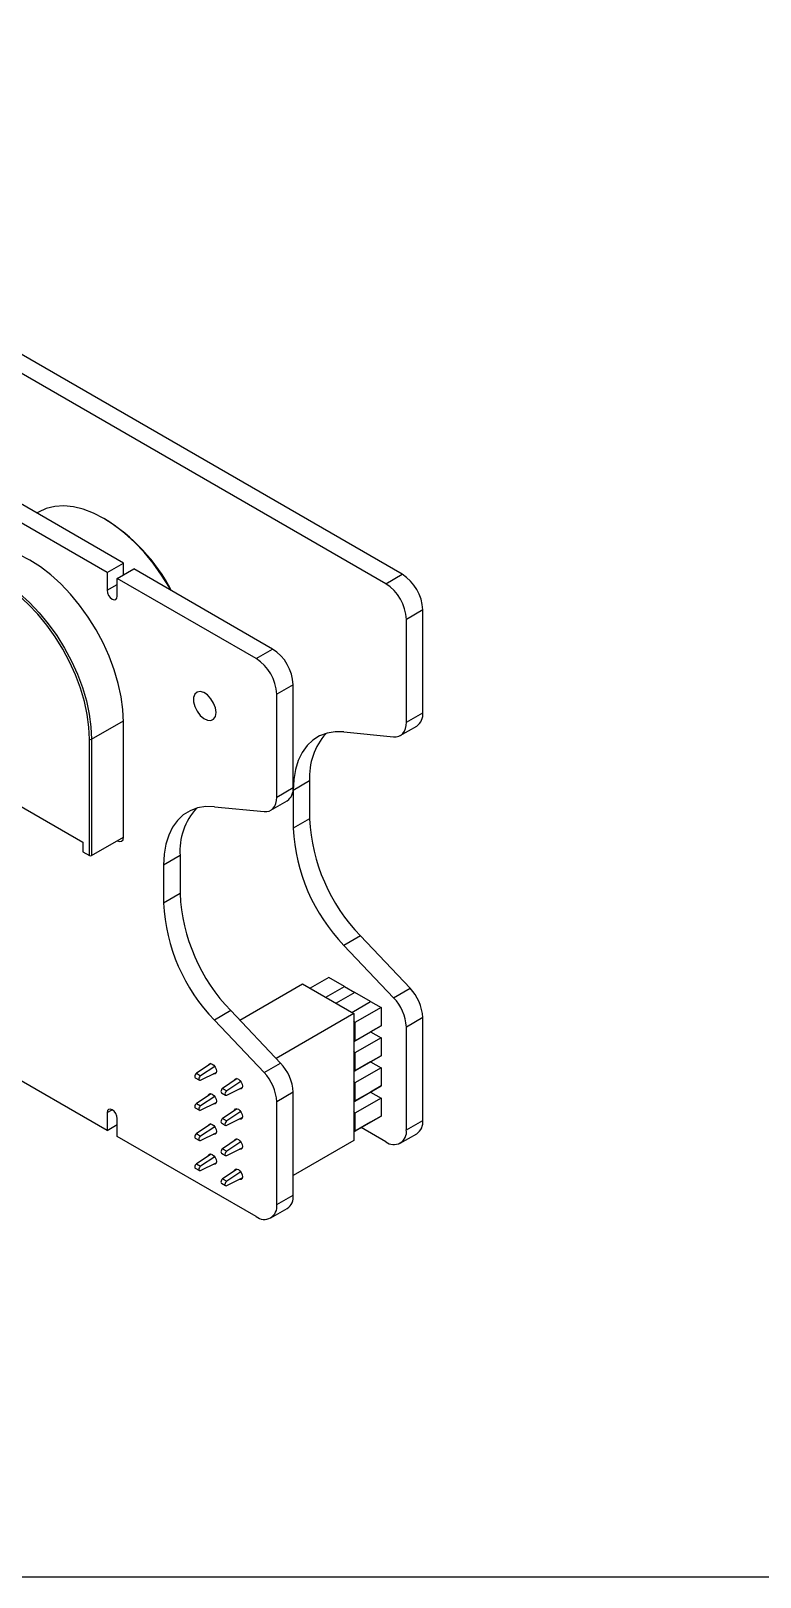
# Model space of a CAD drawing. Header units: millimetres. Extents: x 19 to 791, y 68 to 276.
# Drawn here: x 100.5 to 150.6, y 67.9 to 174.2 of the extents above; entities that cross this region are included whole.
import ezdxf

# ---------------------------------------------------------------- set-up
doc = ezdxf.new("R2010")
doc.units = ezdxf.units.MM
doc.header["$LTSCALE"] = 5
doc.linetypes.add('SLD-Solid', pattern=[0])

msp = doc.modelspace()

# ---------------------------------------------------------------- linework, layer by layer
at = {"color": 7, "linetype": 'SLD-Solid', "lineweight": 25}
for p, q in [((124.889, 136.181), (64.078, 171.286)), ((126.021, 136.834), (65.21, 171.939)), ((106.858, 137.609), (66.553, 160.877)), ((105.727, 136.956), (65.422, 160.224)), ((101.015, 141.116), (100.899, 141.049)), ((105.727, 136.956), (106.858, 137.609)), ((106.434, 136.548), (107.565, 137.201)), ((106.858, 136.793), (106.858, 137.609)), ((117.111, 131.69), (107.565, 137.201)), ((105.727, 136.956), (105.727, 135.731)), ((106.434, 135.323), (106.434, 136.548)), ((115.98, 131.037), (106.434, 136.548)), ((124.889, 136.181), (126.021, 136.834)), ((127.435, 134.384), (126.304, 133.731)), ((127.435, 127.31), (127.435, 134.384)), ((126.304, 126.657), (126.304, 133.731)), ((115.98, 131.037), (117.111, 131.69)), ((118.525, 129.241), (117.394, 128.588)), ((118.525, 122.167), (118.525, 129.241)), ((117.394, 121.514), (117.394, 128.588)), ((106.858, 118.748), (106.858, 126.668)), ((126.304, 126.657), (127.435, 127.31)), ((104.525, 117.482), (104.525, 125.484)), ((104.666, 125.484), (104.666, 117.482)), ((122.018, 125.99), (125.431, 125.652)), ((125.889, 125.741), (127.021, 126.394)), ((92.398, 125.136), (104.065, 118.401)), ((119.657, 122.624), (118.525, 121.971)), ((119.657, 122.624), (119.657, 120.014)), ((116.98, 120.598), (118.111, 121.251)), ((117.394, 121.514), (118.525, 122.167)), ((118.525, 121.971), (118.525, 119.361)), ((113.108, 120.847), (116.521, 120.509)), ((119.657, 120.014), (118.525, 119.361)), ((104.065, 118.401), (104.065, 117.747)), ((104.666, 117.482), (106.858, 118.748)), ((104.065, 117.747), (104.525, 117.482)), ((110.747, 117.481), (109.616, 116.827)), ((110.747, 117.481), (110.747, 114.871)), ((109.616, 116.827), (109.616, 114.217)), ((110.747, 114.871), (109.616, 114.217)), ((123.149, 111.963), (122.018, 111.31)), ((123.149, 111.963), (126.562, 108.36)), ((122.018, 111.31), (125.431, 107.707)), ((114.851, 106.174), (119.162, 108.663)), ((119.162, 108.663), (122.697, 106.622)), ((120.972, 109.106), (119.684, 108.362)), ((120.761, 107.74), (122.05, 108.483)), ((122.05, 108.483), (120.972, 109.106)), ((122.05, 108.483), (122.768, 108.069)), ((122.768, 108.069), (121.48, 107.325)), ((122.557, 106.703), (123.846, 107.447)), ((123.846, 107.447), (122.768, 108.069)), ((123.846, 107.447), (124.564, 107.032)), ((125.431, 107.707), (126.562, 108.36)), ((105.727, 98.579), (91.424, 106.835)), ((114.239, 106.82), (113.108, 106.166)), ((114.239, 106.82), (117.652, 103.217)), ((122.697, 106.622), (117.351, 103.535)), ((122.697, 106.622), (122.697, 97.885)), ((124.564, 107.032), (122.768, 105.995)), ((124.564, 107.032), (124.564, 105.787)), ((127.435, 106.347), (126.304, 105.694)), ((127.435, 99.273), (127.435, 106.347)), ((113.108, 106.166), (116.521, 102.564)), ((122.768, 105.995), (122.697, 106.117)), ((122.697, 104.71), (123.846, 105.373)), ((122.768, 105.995), (122.768, 104.751)), ((122.768, 104.751), (124.564, 105.787)), ((124.564, 105.787), (123.846, 105.373)), ((123.846, 105.373), (124.564, 104.958)), ((126.304, 98.62), (126.304, 105.694)), ((122.697, 104.71), (122.768, 104.751)), ((124.564, 104.958), (122.768, 103.921)), ((124.564, 104.958), (124.564, 103.713)), ((112.887, 103.179), (111.879, 102.511)), ((116.521, 102.564), (117.652, 103.217)), ((122.768, 103.921), (122.697, 104.043)), ((123.846, 103.299), (122.697, 102.636)), ((122.768, 103.921), (122.768, 102.677)), ((122.768, 102.677), (124.564, 103.713)), ((124.564, 103.713), (123.846, 103.299)), ((123.846, 103.299), (124.564, 102.884)), ((111.797, 102.206), (112.079, 102.043)), ((111.879, 102.511), (112.162, 102.347)), ((113.128, 102.988), (112.162, 102.347)), ((112.162, 102.047), (113.232, 102.572)), ((114.683, 102.143), (113.675, 101.474)), ((122.697, 102.636), (122.768, 102.677)), ((124.564, 102.884), (122.768, 101.847)), ((124.564, 102.884), (124.564, 101.639)), ((112.887, 101.105), (111.879, 100.437)), ((113.593, 101.17), (113.876, 101.006)), ((113.675, 101.474), (113.958, 101.311)), ((114.924, 101.952), (113.958, 101.311)), ((113.958, 101.01), (115.028, 101.535)), ((118.525, 101.204), (117.394, 100.551)), ((118.525, 94.13), (118.525, 101.204)), ((122.768, 101.847), (122.697, 101.969)), ((123.846, 101.225), (122.697, 100.562)), ((122.768, 101.847), (122.768, 100.603)), ((122.768, 100.603), (124.564, 101.639)), ((124.564, 101.639), (123.846, 101.225)), ((123.846, 101.225), (124.564, 100.81)), ((111.797, 100.132), (112.079, 99.969)), ((111.879, 100.437), (112.162, 100.273)), ((113.128, 100.914), (112.162, 100.273)), ((112.162, 99.973), (113.232, 100.498)), ((114.683, 100.069), (113.675, 99.4)), ((117.394, 93.477), (117.394, 100.551)), ((122.697, 100.562), (122.768, 100.603)), ((124.564, 100.81), (122.768, 99.773)), ((124.564, 100.81), (124.564, 99.565)), ((105.727, 99.804), (105.727, 98.579)), ((105.727, 98.579), (106.434, 98.987)), ((106.434, 98.171), (106.434, 99.395)), ((112.887, 99.031), (111.879, 98.363)), ((113.593, 99.096), (113.876, 98.932)), ((113.675, 99.4), (113.958, 99.236)), ((114.924, 99.878), (113.958, 99.236)), ((113.958, 98.936), (115.028, 99.461)), ((122.768, 99.773), (122.697, 99.895)), ((123.846, 99.151), (122.697, 98.488)), ((122.768, 99.773), (122.768, 98.529)), ((122.768, 98.529), (124.564, 99.565)), ((124.564, 99.565), (123.846, 99.151)), ((126.304, 98.62), (127.435, 99.273)), ((115.98, 92.66), (106.434, 98.171)), ((111.797, 98.058), (112.079, 97.895)), ((111.879, 98.363), (112.162, 98.199)), ((113.128, 98.84), (112.162, 98.199)), ((112.162, 97.899), (113.232, 98.424)), ((114.683, 97.995), (113.675, 97.326)), ((122.697, 97.885), (118.525, 95.477)), ((122.697, 98.488), (122.768, 98.529)), ((124.889, 97.803), (123.201, 98.778)), ((125.889, 97.704), (127.021, 98.357)), ((112.887, 96.957), (111.879, 96.289)), ((113.593, 97.022), (113.876, 96.858)), ((113.675, 97.326), (113.958, 97.162)), ((114.924, 97.804), (113.958, 97.162)), ((113.958, 96.862), (115.028, 97.387)), ((111.797, 95.984), (112.079, 95.821)), ((111.879, 96.289), (112.162, 96.125)), ((113.128, 96.766), (112.162, 96.125)), ((112.162, 95.825), (113.232, 96.35)), ((114.683, 95.921), (113.675, 95.252)), ((114.924, 95.73), (113.958, 95.088)), ((113.593, 94.948), (113.876, 94.784)), ((113.675, 95.252), (113.958, 95.088)), ((113.958, 94.788), (115.028, 95.313)), ((117.394, 93.477), (118.525, 94.13)), ((116.98, 92.561), (118.111, 93.214))]:
    msp.add_line(p, q, dxfattribs=at)
at = {"color": 8, "linetype": 'SLD-Solid', "lineweight": 25}
for p, q in [((105.727, 135.731), (106.434, 136.14)), ((104.666, 125.484), (106.858, 126.749)), ((105.727, 99.804), (106.08, 100.008))]:
    msp.add_line(p, q, dxfattribs=at)
at = {"color": 3}
msp.add_lwpolyline([(18.768, 275.561), (556.333, 275.561), (556.333, 67.863), (18.768, 67.863)], close=True, dxfattribs=at)
at = {"color": 7, "linetype": 'SLD-Solid', "lineweight": 25, "flags": 128}
for points in [[(110.127, 135.722), (110.015, 135.92), (109.483, 136.777), (108.901, 137.59), (108.276, 138.349), (107.617, 139.045), (106.931, 139.669), (106.227, 140.213), (105.515, 140.671), (104.802, 141.036), (104.099, 141.304), (103.413, 141.472), (102.753, 141.537), (102.129, 141.499), (101.547, 141.358), (101.015, 141.116)], [(106.858, 126.668), (106.818, 127.523), (106.697, 128.415), (106.497, 129.331), (106.221, 130.26), (105.872, 131.191), (105.454, 132.111), (104.974, 133.01), (104.435, 133.876), (103.847, 134.698), (103.215, 135.466), (102.549, 136.169), (101.855, 136.8), (101.144, 137.351), (100.424, 137.813), (99.703, 138.182), (98.992, 138.453), (98.298, 138.623), (97.632, 138.689), (97, 138.651), (96.412, 138.508), (95.874, 138.263), (95.393, 137.92), (95.251, 137.789)], [(91.956, 133.369), (91.978, 133.632), (92.098, 134.375), (92.295, 135.053), (92.568, 135.657), (92.914, 136.179), (93.327, 136.612), (93.802, 136.952), (94.334, 137.194), (94.916, 137.335), (95.541, 137.373), (96.2, 137.308), (96.886, 137.14), (97.59, 136.872), (98.302, 136.507), (99.015, 136.049), (99.718, 135.505), (100.404, 134.881), (101.063, 134.185), (101.688, 133.426), (102.27, 132.613), (102.802, 131.757), (103.278, 130.868), (103.691, 129.957), (104.036, 129.037), (104.309, 128.118), (104.507, 127.212), (104.626, 126.33), (104.666, 125.484)], [(104.525, 125.484), (104.485, 126.321), (104.367, 127.192), (104.172, 128.088), (103.902, 128.997), (103.56, 129.907), (103.152, 130.808), (102.681, 131.687), (102.155, 132.534), (101.58, 133.338), (100.962, 134.088), (100.31, 134.777), (99.632, 135.394), (98.936, 135.932), (98.231, 136.384), (97.527, 136.746), (96.831, 137.011), (96.153, 137.177), (95.501, 137.241), (94.883, 137.203), (94.308, 137.064), (93.822, 136.848)], [(105.727, 135.731), (105.754, 135.56), (105.83, 135.383), (105.945, 135.228), (106.08, 135.119), (106.216, 135.072), (106.33, 135.094), (106.407, 135.183), (106.434, 135.323)], [(113.222, 127.322), (113.18, 127.638), (113.058, 127.968), (112.87, 128.277), (112.635, 128.531), (112.38, 128.703), (112.132, 128.774), (111.918, 128.736), (111.76, 128.593), (111.677, 128.362), (111.677, 128.066), (111.76, 127.738), (111.918, 127.414), (112.132, 127.129), (112.38, 126.913), (112.635, 126.79), (112.87, 126.773), (113.058, 126.865), (113.18, 127.055), (113.222, 127.322)], [(125.431, 125.652), (125.616, 125.653), (125.787, 125.693), (125.937, 125.772), (126.065, 125.887), (126.168, 126.037), (126.243, 126.218), (126.288, 126.426), (126.304, 126.657)], [(122.018, 125.99), (121.418, 126), (120.857, 125.909), (120.342, 125.719), (119.881, 125.431), (119.479, 125.05), (119.142, 124.581), (118.875, 124.03), (118.682, 123.406), (118.565, 122.716), (118.525, 121.971)], [(116.521, 120.509), (116.707, 120.51), (116.877, 120.55), (117.028, 120.628), (117.156, 120.744), (117.258, 120.894), (117.333, 121.075), (117.379, 121.283), (117.394, 121.514)], [(113.108, 120.847), (112.509, 120.857), (111.948, 120.766), (111.433, 120.575), (110.971, 120.287), (110.569, 119.906), (110.232, 119.437), (109.966, 118.887), (109.772, 118.262), (109.655, 117.573), (109.616, 116.827)], [(106.434, 118.503), (106.434, 118.503), (106.596, 118.446), (106.734, 118.473), (106.826, 118.579), (106.858, 118.748)], [(112.683, 103.044), (112.699, 103.097), (112.761, 103.168), (112.852, 103.186), (112.961, 103.148), (113.069, 103.061), (113.161, 102.937), (113.222, 102.796), (113.243, 102.658), (113.222, 102.546), (113.161, 102.475), (113.069, 102.457), (113.02, 102.468)], [(111.879, 102.511), (111.832, 102.469), (111.793, 102.413), (111.767, 102.351), (111.758, 102.291), (111.767, 102.241), (111.793, 102.209), (111.797, 102.206)], [(112.162, 102.347), (112.115, 102.306), (112.076, 102.25), (112.05, 102.188), (112.041, 102.128), (112.05, 102.078), (112.076, 102.045), (112.115, 102.035), (112.162, 102.047)], [(114.479, 102.007), (114.495, 102.061), (114.557, 102.131), (114.648, 102.149), (114.757, 102.111), (114.865, 102.024), (114.957, 101.9), (115.018, 101.759), (115.039, 101.621), (115.018, 101.509), (114.957, 101.438), (114.865, 101.42), (114.816, 101.431)], [(112.683, 100.97), (112.699, 101.023), (112.761, 101.094), (112.852, 101.112), (112.961, 101.074), (113.069, 100.987), (113.161, 100.863), (113.222, 100.722), (113.243, 100.584), (113.222, 100.472), (113.161, 100.401), (113.069, 100.383), (113.02, 100.394)], [(113.675, 101.474), (113.628, 101.432), (113.589, 101.376), (113.564, 101.314), (113.554, 101.254), (113.564, 101.204), (113.589, 101.172), (113.593, 101.17)], [(113.958, 101.311), (113.911, 101.269), (113.872, 101.213), (113.846, 101.151), (113.837, 101.091), (113.846, 101.041), (113.872, 101.008), (113.911, 100.998), (113.958, 101.01)], [(106.434, 99.395), (106.407, 99.567), (106.33, 99.744), (106.216, 99.899), (106.08, 100.008), (105.945, 100.055), (105.83, 100.033), (105.754, 99.944), (105.727, 99.804)], [(111.879, 100.437), (111.832, 100.395), (111.793, 100.339), (111.767, 100.277), (111.758, 100.217), (111.767, 100.167), (111.793, 100.135), (111.797, 100.132)], [(112.162, 100.273), (112.115, 100.232), (112.076, 100.176), (112.05, 100.114), (112.041, 100.054), (112.05, 100.004), (112.076, 99.971), (112.115, 99.96), (112.162, 99.973)], [(114.479, 99.933), (114.495, 99.986), (114.557, 100.057), (114.648, 100.075), (114.757, 100.037), (114.865, 99.95), (114.957, 99.826), (115.018, 99.685), (115.039, 99.547), (115.018, 99.435), (114.957, 99.364), (114.865, 99.346), (114.816, 99.357)], [(112.683, 98.896), (112.699, 98.949), (112.761, 99.02), (112.852, 99.038), (112.961, 99), (113.069, 98.913), (113.161, 98.789), (113.222, 98.648), (113.243, 98.51), (113.222, 98.398), (113.161, 98.327), (113.069, 98.309), (113.02, 98.32)], [(113.675, 99.4), (113.628, 99.358), (113.589, 99.302), (113.564, 99.24), (113.554, 99.18), (113.564, 99.13), (113.589, 99.098), (113.593, 99.096)], [(113.958, 99.236), (113.911, 99.195), (113.872, 99.139), (113.846, 99.077), (113.837, 99.017), (113.846, 98.967), (113.872, 98.934), (113.911, 98.924), (113.958, 98.936)], [(111.879, 98.363), (111.832, 98.321), (111.793, 98.265), (111.767, 98.203), (111.758, 98.143), (111.767, 98.093), (111.793, 98.06), (111.797, 98.058)], [(112.162, 98.199), (112.115, 98.158), (112.076, 98.102), (112.05, 98.04), (112.041, 97.98), (112.05, 97.93), (112.076, 97.897), (112.115, 97.886), (112.162, 97.899)], [(114.479, 97.859), (114.495, 97.912), (114.557, 97.983), (114.648, 98.001), (114.757, 97.963), (114.865, 97.876), (114.957, 97.752), (115.018, 97.611), (115.039, 97.473), (115.018, 97.361), (114.957, 97.29), (114.865, 97.272), (114.816, 97.283)], [(112.683, 96.822), (112.699, 96.875), (112.761, 96.946), (112.852, 96.964), (112.961, 96.926), (113.069, 96.839), (113.161, 96.715), (113.222, 96.574), (113.243, 96.436), (113.222, 96.324), (113.161, 96.253), (113.069, 96.235), (113.02, 96.246)], [(113.675, 97.326), (113.628, 97.284), (113.589, 97.228), (113.564, 97.166), (113.554, 97.106), (113.564, 97.056), (113.589, 97.024), (113.593, 97.022)], [(113.958, 97.162), (113.911, 97.121), (113.872, 97.065), (113.846, 97.003), (113.837, 96.943), (113.846, 96.893), (113.872, 96.86), (113.911, 96.85), (113.958, 96.862)], [(111.879, 96.289), (111.832, 96.247), (111.793, 96.191), (111.767, 96.129), (111.758, 96.069), (111.767, 96.019), (111.793, 95.986), (111.797, 95.984)], [(112.162, 96.125), (112.115, 96.084), (112.076, 96.028), (112.05, 95.966), (112.041, 95.906), (112.05, 95.856), (112.076, 95.823), (112.115, 95.812), (112.162, 95.825)], [(114.479, 95.785), (114.495, 95.838), (114.557, 95.909), (114.648, 95.927), (114.757, 95.889), (114.865, 95.802), (114.957, 95.678), (115.018, 95.537), (115.039, 95.399), (115.018, 95.287), (114.957, 95.216), (114.865, 95.198), (114.816, 95.209)], [(113.675, 95.252), (113.628, 95.21), (113.589, 95.154), (113.564, 95.092), (113.554, 95.032), (113.564, 94.982), (113.589, 94.95), (113.593, 94.948)], [(113.958, 95.088), (113.911, 95.047), (113.872, 94.991), (113.846, 94.929), (113.837, 94.869), (113.846, 94.819), (113.872, 94.786), (113.911, 94.776), (113.958, 94.788)]]:
    msp.add_lwpolyline(points, dxfattribs=at)
at = {"color": 7, "linetype": 'SLD-Solid', "lineweight": 25}
for centre, radius, start, end in [((98.751, 129.681), 12.906, 27.7969, 58.20236), ((123.233, 133.592), 3.074, 2.60548, 57.39452), ((124.365, 134.245), 3.074, 2.60548, 57.39452), ((114.324, 128.448), 3.074, 2.60548, 57.39452), ((115.455, 129.101), 3.074, 2.60548, 57.39452), ((126.449, 127.205), 0.992, 305.21802, 6.09416), ((104.595, 125.621), 0.154, 242.60967, 297.39033), ((124.051, 122.931), 4.405, 137.78553, 183.99775), ((117.539, 122.061), 0.992, 305.21802, 6.09416), ((115.141, 117.788), 4.405, 137.78553, 183.99775), ((130.933, 119.96), 12.422, 182.76391, 224.13299), ((132.065, 120.613), 12.422, 182.76391, 224.13299), ((104.595, 117.619), 0.154, 242.60967, 297.39033), ((123.155, 115.47), 12.422, 182.76391, 224.13299), ((122.024, 114.816), 12.422, 182.76391, 224.13299), ((123.19, 105.539), 3.118, 2.84935, 44.04755), ((124.321, 106.192), 3.118, 2.84935, 44.04755), ((115.411, 101.049), 3.118, 2.84935, 44.04755), ((114.28, 100.396), 3.118, 2.84935, 44.04755), ((126.484, 99.152), 0.959, 304.05635, 7.25583), ((125.441, 98.48), 0.873, 230.79671, 9.21404), ((117.574, 94.009), 0.959, 304.05635, 7.25583), ((116.532, 93.337), 0.873, 230.79671, 9.21404)]:
    msp.add_arc(centre, radius, start, end, dxfattribs=at)

doc.saveas('drawing.dxf')
